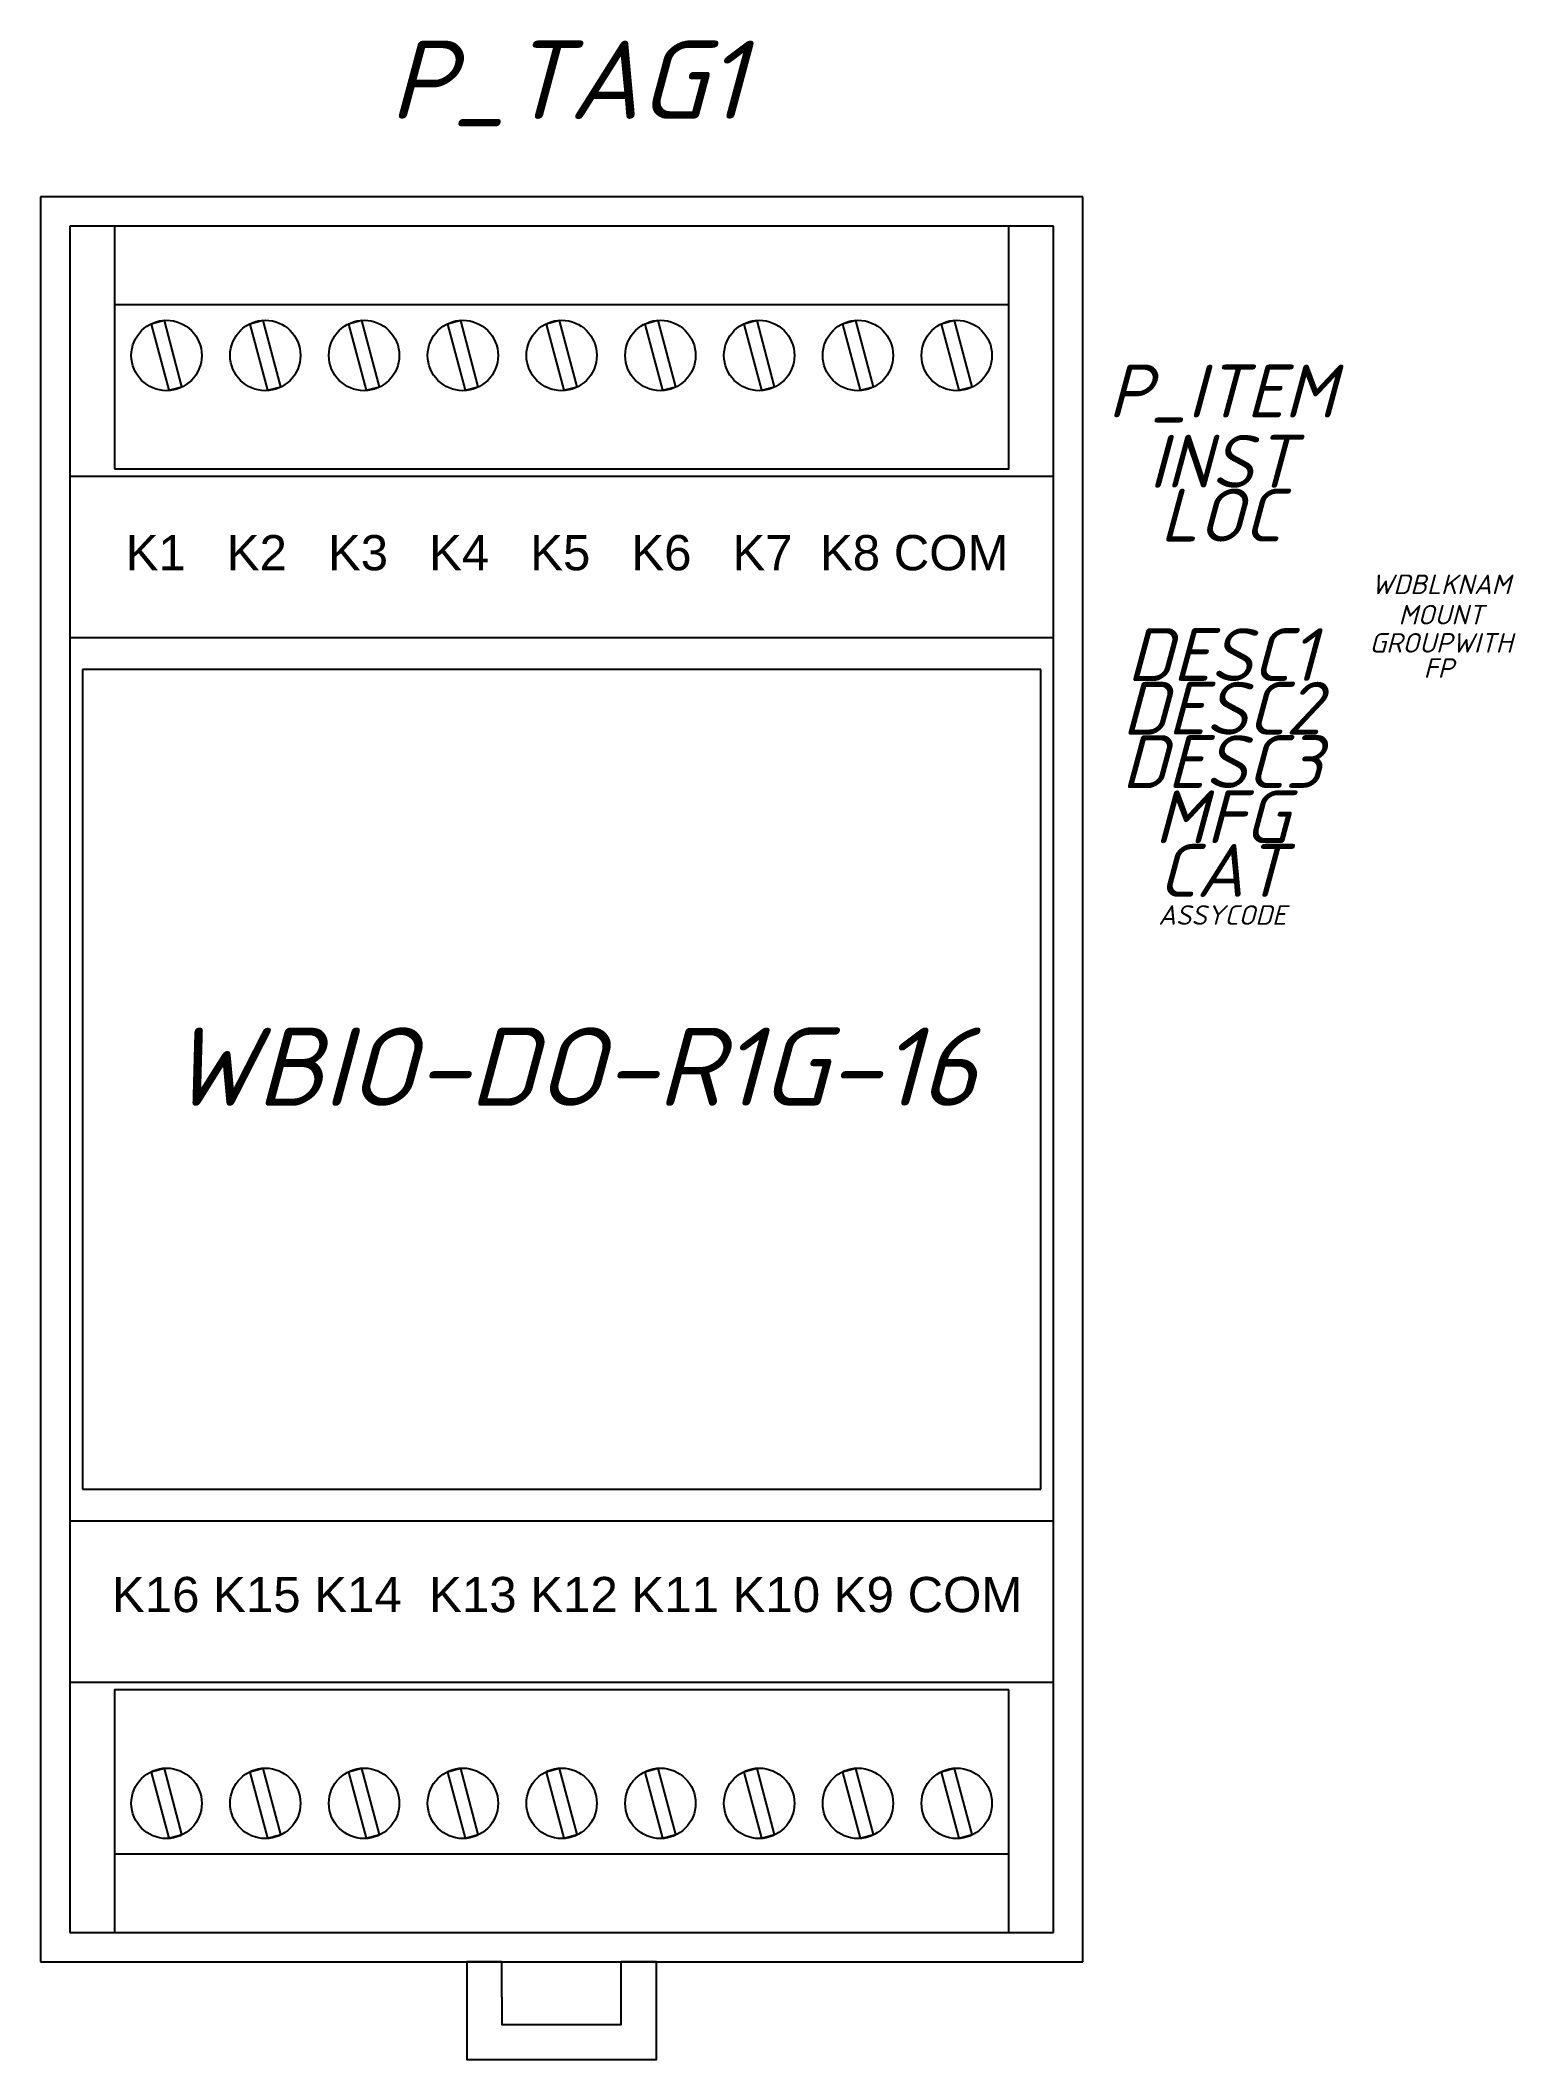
# Model space of a CAD drawing. Header units: millimetres. Extents: x 0 to 75, y -28 to 76.
import ezdxf
from ezdxf.enums import TextEntityAlignment as Align

# ---------------------------------------------------------------- set-up
doc = ezdxf.new("R2010")
doc.units = ezdxf.units.MM
doc.header["$LTSCALE"] = 6
doc.layers.add('Винты', color=8, linetype='Continuous')
doc.styles.add('WD_IEC', font='isocpeui.ttf', dxfattribs={"height": 2.5})
doc.styles.add('Подписи к клеммникам', font='arial.ttf', dxfattribs={"height": 1.8})

msp = doc.modelspace()

# ---------------------------------------------------------------- linework, layer by layer
for p, q in [((53.3, 67.67), (0, 67.67)), ((0, 67.67), (0, -22.53)), ((53.3, -22.53), (53.3, 67.67)), ((51.8, 66.17), (1.5, 66.17)), ((1.5, 66.17), (1.5, -21.03)), ((51.8, -21.03), (51.8, 66.17)), ((51.8, 53.38), (1.5, 53.38)), ((53.3, -8.24), (53.3, 53.38)), ((51.8, 45.14), (1.5, 45.14)), ((51.15, 43.52), (2.15, 43.52)), ((2.15, 43.52), (2.15, 1.62)), ((51.15, 1.62), (51.15, 43.52)), ((2.15, 1.62), (51.15, 1.62)), ((1.5, 0), (51.8, 0)), ((53.3, 0), (53.3, 0)), ((1.5, -8.24), (51.8, -8.24)), ((1.5, -21.03), (51.8, -21.03)), ((0, -22.53), (53.3, -22.53)), ((23.6, -24.33), (23.6, -22.53)), ((29.7, -24.33), (29.7, -22.53))]:
    msp.add_line(p, q)
for points in [[(3.79, 53.77), (49.51, 53.77), (49.51, 66.17), (3.79, 66.17)], [(3.79, 62.17), (49.51, 62.17), (49.51, 66.17), (3.79, 66.17)], [(49.51, -8.63), (3.79, -8.63), (3.79, -21.03), (49.51, -21.03)], [(49.51, -17.03), (3.79, -17.03), (3.79, -21.03), (49.51, -21.03)]]:
    msp.add_lwpolyline(points, close=True)
for points in [[(0, 45.14), (0, 45.14), (0, 0)], [(23.6, -22.53), (21.8, -22.53), (21.8, -27.53), (31.5, -27.53), (31.5, -22.53), (29.7, -22.53)], [(23.6, -24.33), (23.6, -25.73), (29.7, -25.73), (29.7, -24.33)]]:
    msp.add_lwpolyline(points)
at = {"layer": 'Винты'}
for points in [[(6.56, 57.79), (7.24, 57.97), (6.34, 61.35), (5.66, 61.17)], [(11.61, 57.79), (12.29, 57.97), (11.39, 61.35), (10.71, 61.17)], [(16.66, 57.79), (17.34, 57.97), (16.44, 61.35), (15.76, 61.17)], [(21.71, 57.79), (22.39, 57.97), (21.49, 61.35), (20.81, 61.17)], [(26.76, 57.79), (27.44, 57.97), (26.54, 61.35), (25.86, 61.17)], [(31.81, 57.79), (32.49, 57.97), (31.59, 61.35), (30.91, 61.17)], [(36.86, 57.79), (37.54, 57.97), (36.64, 61.35), (35.96, 61.17)], [(41.91, 57.79), (42.59, 57.97), (41.69, 61.35), (41.01, 61.17)], [(46.96, 57.79), (47.64, 57.97), (46.74, 61.35), (46.06, 61.17)], [(6.34, -12.65), (5.66, -12.83), (6.56, -16.21), (7.24, -16.03)], [(11.39, -12.65), (10.71, -12.83), (11.61, -16.21), (12.29, -16.03)], [(16.44, -12.65), (15.76, -12.83), (16.66, -16.21), (17.34, -16.03)], [(21.49, -12.65), (20.81, -12.83), (21.71, -16.21), (22.39, -16.03)], [(26.54, -12.65), (25.86, -12.83), (26.76, -16.21), (27.44, -16.03)], [(31.59, -12.65), (30.91, -12.83), (31.81, -16.21), (32.49, -16.03)], [(36.64, -12.65), (35.96, -12.83), (36.86, -16.21), (37.54, -16.03)], [(41.69, -12.65), (41.01, -12.83), (41.91, -16.21), (42.59, -16.03)], [(46.74, -12.65), (46.06, -12.83), (46.96, -16.21), (47.64, -16.03)]]:
    msp.add_lwpolyline(points, close=True, dxfattribs=at)
for centre in [(6.45, 59.57), (11.5, 59.57), (16.55, 59.57), (21.6, 59.57), (26.65, 59.57), (31.7, 59.57), (36.75, 59.57), (41.8, 59.57), (46.85, 59.57), (6.45, -14.43), (11.5, -14.43), (16.55, -14.43), (21.6, -14.43), (26.65, -14.43), (31.7, -14.43), (36.75, -14.43), (41.8, -14.43), (46.85, -14.43)]:
    msp.add_circle(centre, 1.8, dxfattribs=at)

# ---------------------------------------------------------------- texts
at = {"style": 'Подписи к клеммникам'}
for s, p in [(' K1   K2   K3   K4   K5   K6   K7  K8 COM', (3.66, 48.59)), ('K16 K15 K14  K13 K12 K11 K10 K9 COM', (3.66, -4.66))]:
    msp.add_text(s, height=1.8, dxfattribs=at).set_placement(p)
at = {"insert": (6.58, 25.22), "char_height": 4, "attachment_point": 1, "style": 'WD_IEC'}
msp.add_mtext_dynamic_manual_height_columns('WBIO-DO-R1G-16', width=36.6651, gutter_width=12.5, heights=[0], dxfattribs=at)
at = {"style": 'WD_IEC'}
for tag, height, p in [('P_TAG1', 4, (26.93, 71.66)), ('DESC1', 2.7, (60.4, 42.93)), ('DESC2', 2.7, (60.4, 40.19)), ('DESC3', 2.7, (60.4, 37.46))]:
    msp.add_attdef(tag, text='', height=height, dxfattribs=at).set_placement(p, align=Align.CENTER)
for tag, text, height, flags, p in [('P_ITEM', '', 2.7, 1, (60.4, 56.4)), ('INST', '', 2.7, 1, (60.4, 52.81)), ('LOC', '', 2.7, 1, (60.34, 50.06)), ('WDBLKNAM', 'AM', 1, 1, (71.61, 47.37)), ('MOUNT', '', 1, 1, (71.61, 45.82)), ('GROUPWITH', '', 1, 1, (71.61, 44.38)), ('FP', '', 1, 1, (71.49, 43.09)), ('MFG', '', 2.7, 1, (60.4, 34.64)), ('CAT', '', 2.7, 1, (60.4, 31.9)), ('ASSYCODE', '', 1, 9, (60.42, 30.47))]:
    msp.add_attdef(tag, text=text, height=height, dxfattribs=dict(at, flags=flags)).set_placement(p, align=Align.CENTER)

doc.saveas('drawing.dxf')
